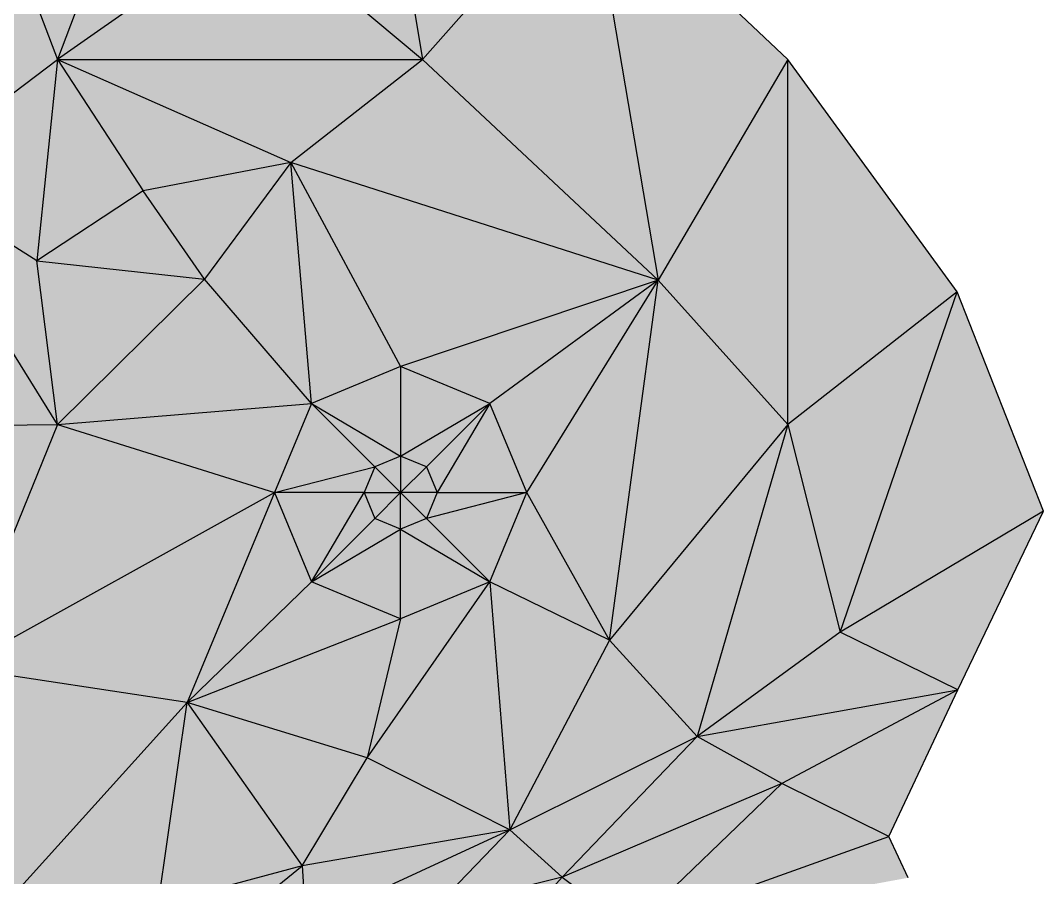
# Model space of a CAD drawing. Header units: inches. Extents: x 0 to 613718, y 0 to 269741.
# Drawn here: x 613151 to 613711, y 267725 to 268195 of the extents above; entities that cross this region are included whole.
import ezdxf

# ---------------------------------------------------------------- set-up
doc = ezdxf.new("R2010")
doc.units = ezdxf.units.IN
doc.header["$MEASUREMENT"] = 0

msp = doc.modelspace()

# ---------------------------------------------------------------- hatches: boundary and pattern name
for points in [[(613242.12, 268361.12), (613113.02, 268325.59), (613171.08, 268173.34), (613242.12, 268361.12)], [(613242.12, 268361.12), (613113.02, 268325.59), (613171.08, 268173.34), (613242.12, 268361.12)], [(613279.97, 268249.71), (613242.12, 268361.12), (613171.08, 268173.34), (613279.97, 268249.71)], [(613279.97, 268249.71), (613242.12, 268361.12), (613171.08, 268173.34), (613279.97, 268249.71)], [(613371.08, 268173.34), (613339.88, 268361.12), (613279.97, 268249.71), (613371.08, 268173.34)], [(613371.08, 268173.34), (613339.88, 268361.12), (613279.97, 268249.71), (613371.08, 268173.34)], [(613462.09, 268276.27), (613339.88, 268361.12), (613371.08, 268173.34), (613462.09, 268276.27)], [(613462.09, 268276.27), (613339.88, 268361.12), (613371.08, 268173.34), (613462.09, 268276.27)], [(613171.08, 268173.34), (613113.02, 268325.59), (613086.45, 268109.32), (613171.08, 268173.34)], [(613171.08, 268173.34), (613113.02, 268325.59), (613086.45, 268109.32), (613171.08, 268173.34)], [(613500.04, 268052.4), (613462.09, 268276.27), (613371.08, 268173.34), (613500.04, 268052.4)], [(613500.04, 268052.4), (613462.09, 268276.27), (613371.08, 268173.34), (613500.04, 268052.4)], [(613571.08, 268173.34), (613462.09, 268276.27), (613500.04, 268052.4), (613571.08, 268173.34)], [(613571.08, 268173.34), (613462.09, 268276.27), (613500.04, 268052.4), (613571.08, 268173.34)], [(613371.08, 268173.34), (613279.97, 268249.71), (613171.08, 268173.34), (613371.08, 268173.34)], [(613371.08, 268173.34), (613279.97, 268249.71), (613171.08, 268173.34), (613371.08, 268173.34)], [(613171.08, 268173.34), (613086.45, 268109.32), (613159.74, 268062.89), (613171.08, 268173.34)], [(613171.08, 268173.34), (613086.45, 268109.32), (613159.74, 268062.89), (613171.08, 268173.34)], [(613217.94, 268101.31), (613171.08, 268173.34), (613159.74, 268062.89), (613217.94, 268101.31)], [(613217.94, 268101.31), (613171.08, 268173.34), (613159.74, 268062.89), (613217.94, 268101.31)], [(613371.08, 268173.34), (613171.08, 268173.34), (613298.94, 268116.91), (613371.08, 268173.34)], [(613298.94, 268116.91), (613171.08, 268173.34), (613217.94, 268101.31), (613298.94, 268116.91)], [(613371.08, 268173.34), (613171.08, 268173.34), (613298.94, 268116.91), (613371.08, 268173.34)], [(613298.94, 268116.91), (613171.08, 268173.34), (613217.94, 268101.31), (613298.94, 268116.91)], [(613500.04, 268052.4), (613371.08, 268173.34), (613298.94, 268116.91), (613500.04, 268052.4)], [(613500.04, 268052.4), (613371.08, 268173.34), (613298.94, 268116.91), (613500.04, 268052.4)], [(613571.08, 268173.34), (613500.04, 268052.4), (613571.08, 267973.34), (613571.08, 268173.34)], [(613571.08, 268173.34), (613500.04, 268052.4), (613571.08, 267973.34), (613571.08, 268173.34)], [(613663.9, 268046.07), (613571.08, 268173.34), (613571.08, 267973.34), (613663.9, 268046.07)], [(613663.9, 268046.07), (613571.08, 268173.34), (613571.08, 267973.34), (613663.9, 268046.07)], [(613298.94, 268116.91), (613217.94, 268101.31), (613251.57, 268052.92), (613298.94, 268116.91)], [(613298.94, 268116.91), (613217.94, 268101.31), (613251.57, 268052.92), (613298.94, 268116.91)], [(613310.12, 267984.88), (613298.94, 268116.91), (613251.57, 268052.92), (613310.12, 267984.88)], [(613310.12, 267984.88), (613298.94, 268116.91), (613251.57, 268052.92), (613310.12, 267984.88)], [(613500.04, 268052.4), (613298.94, 268116.91), (613359, 268005.13), (613500.04, 268052.4)], [(613359, 268005.13), (613298.94, 268116.91), (613310.12, 267984.88), (613359, 268005.13)], [(613500.04, 268052.4), (613298.94, 268116.91), (613359, 268005.13), (613500.04, 268052.4)], [(613359, 268005.13), (613298.94, 268116.91), (613310.12, 267984.88), (613359, 268005.13)], [(613171.08, 267973.34), (613086.45, 268109.32), (613055.13, 267972), (613171.08, 267973.34)], [(613171.08, 267973.34), (613086.45, 268109.32), (613055.13, 267972), (613171.08, 267973.34)], [(613171.08, 267973.34), (613159.74, 268062.89), (613086.45, 268109.32), (613171.08, 267973.34)], [(613171.08, 267973.34), (613159.74, 268062.89), (613086.45, 268109.32), (613171.08, 267973.34)], [(613251.57, 268052.92), (613217.94, 268101.31), (613159.74, 268062.89), (613251.57, 268052.92)], [(613251.57, 268052.92), (613217.94, 268101.31), (613159.74, 268062.89), (613251.57, 268052.92)], [(613251.57, 268052.92), (613159.74, 268062.89), (613171.08, 267973.34), (613251.57, 268052.92)], [(613251.57, 268052.92), (613159.74, 268062.89), (613171.08, 267973.34), (613251.57, 268052.92)], [(613310.12, 267984.88), (613251.57, 268052.92), (613171.08, 267973.34), (613310.12, 267984.88)], [(613310.12, 267984.88), (613251.57, 268052.92), (613171.08, 267973.34), (613310.12, 267984.88)], [(613500.04, 268052.4), (613359, 268005.13), (613407.88, 267984.88), (613500.04, 268052.4)], [(613500.04, 268052.4), (613359, 268005.13), (613407.88, 267984.88), (613500.04, 268052.4)], [(613500.04, 268052.4), (613407.88, 267984.88), (613428.13, 267936), (613500.04, 268052.4)], [(613500.04, 268052.4), (613407.88, 267984.88), (613428.13, 267936), (613500.04, 268052.4)], [(613500.04, 268052.4), (613428.13, 267936), (613473.48, 267855.1), (613500.04, 268052.4)], [(613500.04, 268052.4), (613428.13, 267936), (613473.48, 267855.1), (613500.04, 268052.4)], [(613571.08, 267973.34), (613500.04, 268052.4), (613473.48, 267855.1), (613571.08, 267973.34)], [(613571.08, 267973.34), (613500.04, 268052.4), (613473.48, 267855.1), (613571.08, 267973.34)], [(613663.9, 268046.07), (613571.08, 267973.34), (613599.81, 267859.6), (613663.9, 268046.07)], [(613663.9, 268046.07), (613571.08, 267973.34), (613599.81, 267859.6), (613663.9, 268046.07)], [(613711.2, 267925.84), (613663.9, 268046.07), (613599.81, 267859.6), (613711.2, 267925.84)], [(613711.2, 267925.84), (613663.9, 268046.07), (613599.81, 267859.6), (613711.2, 267925.84)], [(613359, 268005.13), (613310.12, 267984.88), (613359, 267956), (613359, 268005.13)], [(613359, 268005.13), (613310.12, 267984.88), (613359, 267956), (613359, 268005.13)], [(613407.88, 267984.88), (613359, 268005.13), (613359, 267956), (613407.88, 267984.88)], [(613407.88, 267984.88), (613359, 268005.13), (613359, 267956), (613407.88, 267984.88)], [(613310.12, 267984.88), (613171.08, 267973.34), (613289.87, 267936), (613310.12, 267984.88)], [(613310.12, 267984.88), (613171.08, 267973.34), (613289.87, 267936), (613310.12, 267984.88)], [(613344.86, 267950.14), (613310.12, 267984.88), (613289.87, 267936), (613344.86, 267950.14)], [(613344.86, 267950.14), (613310.12, 267984.88), (613289.87, 267936), (613344.86, 267950.14)], [(613359, 267956), (613310.12, 267984.88), (613344.86, 267950.14), (613359, 267956)], [(613359, 267956), (613310.12, 267984.88), (613344.86, 267950.14), (613359, 267956)], [(613407.88, 267984.88), (613359, 267956), (613373.14, 267950.14), (613407.88, 267984.88)], [(613407.88, 267984.88), (613359, 267956), (613373.14, 267950.14), (613407.88, 267984.88)], [(613407.88, 267984.88), (613373.14, 267950.14), (613379, 267936), (613407.88, 267984.88)], [(613407.88, 267984.88), (613373.14, 267950.14), (613379, 267936), (613407.88, 267984.88)], [(613428.13, 267936), (613407.88, 267984.88), (613379, 267936), (613428.13, 267936)], [(613428.13, 267936), (613407.88, 267984.88), (613379, 267936), (613428.13, 267936)], [(613171.08, 267973.34), (613055.13, 267972), (613116.81, 267839.92), (613171.08, 267973.34)], [(613171.08, 267973.34), (613055.13, 267972), (613116.81, 267839.92), (613171.08, 267973.34)], [(613289.87, 267936), (613171.08, 267973.34), (613116.81, 267839.92), (613289.87, 267936)], [(613289.87, 267936), (613171.08, 267973.34), (613116.81, 267839.92), (613289.87, 267936)], [(613571.08, 267973.34), (613473.48, 267855.1), (613521.54, 267802.4), (613571.08, 267973.34)], [(613571.08, 267973.34), (613473.48, 267855.1), (613521.54, 267802.4), (613571.08, 267973.34)], [(613599.81, 267859.6), (613571.08, 267973.34), (613521.54, 267802.4), (613599.81, 267859.6)], [(613599.81, 267859.6), (613571.08, 267973.34), (613521.54, 267802.4), (613599.81, 267859.6)], [(613359, 267956), (613344.86, 267950.14), (613359, 267936), (613359, 267956)], [(613359, 267956), (613344.86, 267950.14), (613359, 267936), (613359, 267956)], [(613373.14, 267950.14), (613359, 267956), (613359, 267936), (613373.14, 267950.14)], [(613373.14, 267950.14), (613359, 267956), (613359, 267936), (613373.14, 267950.14)], [(613344.86, 267950.14), (613289.87, 267936), (613339, 267936), (613344.86, 267950.14)], [(613344.86, 267950.14), (613289.87, 267936), (613339, 267936), (613344.86, 267950.14)], [(613359, 267936), (613344.86, 267950.14), (613339, 267936), (613359, 267936)], [(613359, 267936), (613344.86, 267950.14), (613339, 267936), (613359, 267936)], [(613379, 267936), (613373.14, 267950.14), (613359, 267936), (613379, 267936)], [(613379, 267936), (613373.14, 267950.14), (613359, 267936), (613379, 267936)], [(613289.87, 267936), (613116.81, 267839.92), (613242.02, 267820.95), (613289.87, 267936)], [(613289.87, 267936), (613116.81, 267839.92), (613242.02, 267820.95), (613289.87, 267936)], [(613310.12, 267887.12), (613289.87, 267936), (613242.02, 267820.95), (613310.12, 267887.12)], [(613310.12, 267887.12), (613289.87, 267936), (613242.02, 267820.95), (613310.12, 267887.12)], [(613339, 267936), (613289.87, 267936), (613310.12, 267887.12), (613339, 267936)], [(613339, 267936), (613289.87, 267936), (613310.12, 267887.12), (613339, 267936)], [(613344.86, 267921.86), (613339, 267936), (613310.12, 267887.12), (613344.86, 267921.86)], [(613344.86, 267921.86), (613339, 267936), (613310.12, 267887.12), (613344.86, 267921.86)], [(613359, 267936), (613339, 267936), (613344.86, 267921.86), (613359, 267936)], [(613359, 267936), (613339, 267936), (613344.86, 267921.86), (613359, 267936)], [(613359, 267936), (613344.86, 267921.86), (613359, 267916), (613359, 267936)], [(613359, 267936), (613344.86, 267921.86), (613359, 267916), (613359, 267936)], [(613373.14, 267921.86), (613359, 267936), (613359, 267916), (613373.14, 267921.86)], [(613379, 267936), (613359, 267936), (613373.14, 267921.86), (613379, 267936)], [(613373.14, 267921.86), (613359, 267936), (613359, 267916), (613373.14, 267921.86)], [(613379, 267936), (613359, 267936), (613373.14, 267921.86), (613379, 267936)], [(613428.13, 267936), (613373.14, 267921.86), (613407.88, 267887.12), (613428.13, 267936)], [(613428.13, 267936), (613379, 267936), (613373.14, 267921.86), (613428.13, 267936)], [(613428.13, 267936), (613373.14, 267921.86), (613407.88, 267887.12), (613428.13, 267936)], [(613428.13, 267936), (613379, 267936), (613373.14, 267921.86), (613428.13, 267936)], [(613473.48, 267855.1), (613428.13, 267936), (613407.88, 267887.12), (613473.48, 267855.1)], [(613473.48, 267855.1), (613428.13, 267936), (613407.88, 267887.12), (613473.48, 267855.1)], [(613711.2, 267925.84), (613599.81, 267859.6), (613664.2, 267827.96), (613711.2, 267925.84)], [(613711.2, 267925.84), (613599.81, 267859.6), (613664.2, 267827.96), (613711.2, 267925.84)], [(613359, 267916), (613344.86, 267921.86), (613310.12, 267887.12), (613359, 267916)], [(613359, 267916), (613344.86, 267921.86), (613310.12, 267887.12), (613359, 267916)], [(613407.88, 267887.12), (613373.14, 267921.86), (613359, 267916), (613407.88, 267887.12)], [(613407.88, 267887.12), (613373.14, 267921.86), (613359, 267916), (613407.88, 267887.12)], [(613359, 267916), (613310.12, 267887.12), (613359, 267866.87), (613359, 267916)], [(613359, 267916), (613310.12, 267887.12), (613359, 267866.87), (613359, 267916)], [(613407.88, 267887.12), (613359, 267916), (613359, 267866.87), (613407.88, 267887.12)], [(613407.88, 267887.12), (613359, 267916), (613359, 267866.87), (613407.88, 267887.12)], [(613359, 267866.87), (613310.12, 267887.12), (613242.02, 267820.95), (613359, 267866.87)], [(613359, 267866.87), (613310.12, 267887.12), (613242.02, 267820.95), (613359, 267866.87)], [(613407.88, 267887.12), (613359, 267866.87), (613340.68, 267790.59), (613407.88, 267887.12)], [(613418.91, 267751.3), (613407.88, 267887.12), (613340.68, 267790.59), (613418.91, 267751.3)], [(613407.88, 267887.12), (613359, 267866.87), (613340.68, 267790.59), (613407.88, 267887.12)], [(613418.91, 267751.3), (613407.88, 267887.12), (613340.68, 267790.59), (613418.91, 267751.3)], [(613473.48, 267855.1), (613407.88, 267887.12), (613418.91, 267751.3), (613473.48, 267855.1)], [(613473.48, 267855.1), (613407.88, 267887.12), (613418.91, 267751.3), (613473.48, 267855.1)], [(613359, 267866.87), (613242.02, 267820.95), (613340.68, 267790.59), (613359, 267866.87)], [(613359, 267866.87), (613242.02, 267820.95), (613340.68, 267790.59), (613359, 267866.87)], [(613664.2, 267827.96), (613599.81, 267859.6), (613521.54, 267802.4), (613664.2, 267827.96)], [(613664.2, 267827.96), (613599.81, 267859.6), (613521.54, 267802.4), (613664.2, 267827.96)], [(613521.54, 267802.4), (613473.48, 267855.1), (613418.91, 267751.3), (613521.54, 267802.4)], [(613521.54, 267802.4), (613473.48, 267855.1), (613418.91, 267751.3), (613521.54, 267802.4)], [(613242.02, 267820.95), (613116.81, 267839.92), (613113.69, 267678.84), (613242.02, 267820.95)], [(613242.02, 267820.95), (613116.81, 267839.92), (613113.69, 267678.84), (613242.02, 267820.95)], [(613664.2, 267827.96), (613521.54, 267802.4), (613567.91, 267776.66), (613664.2, 267827.96)], [(613664.2, 267827.96), (613521.54, 267802.4), (613567.91, 267776.66), (613664.2, 267827.96)], [(613664.2, 267827.96), (613567.91, 267776.66), (613626.41, 267747.66), (613664.2, 267827.96)], [(613664.2, 267827.96), (613567.91, 267776.66), (613626.41, 267747.66), (613664.2, 267827.96)], [(613242.02, 267820.95), (613113.69, 267678.84), (613226.27, 267710.3), (613242.02, 267820.95)], [(613242.02, 267820.95), (613113.69, 267678.84), (613226.27, 267710.3), (613242.02, 267820.95)], [(613305.04, 267731.53), (613242.02, 267820.95), (613226.27, 267710.3), (613305.04, 267731.53)], [(613305.04, 267731.53), (613242.02, 267820.95), (613226.27, 267710.3), (613305.04, 267731.53)], [(613340.68, 267790.59), (613242.02, 267820.95), (613305.04, 267731.53), (613340.68, 267790.59)], [(613340.68, 267790.59), (613242.02, 267820.95), (613305.04, 267731.53), (613340.68, 267790.59)], [(613521.54, 267802.4), (613418.91, 267751.3), (613447.54, 267725.22), (613521.54, 267802.4)], [(613521.54, 267802.4), (613418.91, 267751.3), (613447.54, 267725.22), (613521.54, 267802.4)], [(613567.91, 267776.66), (613521.54, 267802.4), (613447.54, 267725.22), (613567.91, 267776.66)], [(613567.91, 267776.66), (613521.54, 267802.4), (613447.54, 267725.22), (613567.91, 267776.66)], [(613418.91, 267751.3), (613340.68, 267790.59), (613305.04, 267731.53), (613418.91, 267751.3)], [(613418.91, 267751.3), (613340.68, 267790.59), (613305.04, 267731.53), (613418.91, 267751.3)], [(613567.91, 267776.66), (613447.54, 267725.22), (613485.08, 267697.06), (613567.91, 267776.66)], [(613567.91, 267776.66), (613447.54, 267725.22), (613485.08, 267697.06), (613567.91, 267776.66)], [(613626.41, 267747.66), (613567.91, 267776.66), (613485.08, 267697.06), (613626.41, 267747.66)], [(613626.41, 267747.66), (613567.91, 267776.66), (613485.08, 267697.06), (613626.41, 267747.66)], [(613418.91, 267751.3), (613305.04, 267731.53), (613307.05, 267699.52), (613418.91, 267751.3)], [(613418.91, 267751.3), (613305.04, 267731.53), (613307.05, 267699.52), (613418.91, 267751.3)], [(613418.91, 267751.3), (613307.05, 267699.52), (613376.9, 267707.53), (613418.91, 267751.3)], [(613418.91, 267751.3), (613307.05, 267699.52), (613376.9, 267707.53), (613418.91, 267751.3)], [(613447.54, 267725.22), (613418.91, 267751.3), (613376.9, 267707.53), (613447.54, 267725.22)], [(613447.54, 267725.22), (613418.91, 267751.3), (613376.9, 267707.53), (613447.54, 267725.22)], [(613636.96, 267724.95), (613626.41, 267747.66), (613485.08, 267697.06), (613636.96, 267724.95)], [(613636.96, 267724.95), (613626.41, 267747.66), (613485.08, 267697.06), (613636.96, 267724.95)], [(613305.04, 267731.53), (613226.27, 267710.3), (613238.52, 267677.25), (613305.04, 267731.53)], [(613305.04, 267731.53), (613226.27, 267710.3), (613238.52, 267677.25), (613305.04, 267731.53)], [(613307.05, 267699.52), (613305.04, 267731.53), (613238.52, 267677.25), (613307.05, 267699.52)], [(613307.05, 267699.52), (613305.04, 267731.53), (613238.52, 267677.25), (613307.05, 267699.52)], [(613447.54, 267725.22), (613376.9, 267707.53), (613391.01, 267662.46), (613447.54, 267725.22)], [(613447.54, 267725.22), (613376.9, 267707.53), (613391.01, 267662.46), (613447.54, 267725.22)], [(613485.08, 267697.06), (613447.54, 267725.22), (613391.01, 267662.46), (613485.08, 267697.06)], [(613485.08, 267697.06), (613447.54, 267725.22), (613391.01, 267662.46), (613485.08, 267697.06)]]:
    msp.add_hatch(color=256).paths.add_polyline_path(points, flags=0)

# ---------------------------------------------------------------- linework, layer by layer
for points in [[(613242.12, 268361.12, 249.5), (613171.08, 268173.34, 248.24)], [(613242.12, 268361.12, 249.5), (613171.08, 268173.34, 248.24)], [(613339.88, 268361.12, 249.9), (613371.08, 268173.34, 249.18)], [(613339.88, 268361.12, 249.9), (613371.08, 268173.34, 249.18)], [(613113.02, 268325.59, 248.77), (613171.08, 268173.34, 248.24)], [(613113.02, 268325.59, 248.77), (613171.08, 268173.34, 248.24)], [(613371.08, 268173.34, 249.18), (613462.09, 268276.27, 250.05)], [(613371.08, 268173.34, 249.18), (613462.09, 268276.27, 250.05)], [(613571.08, 268173.34, 249.98), (613462.09, 268276.27, 250.05)], [(613462.09, 268276.27, 250.05), (613500.04, 268052.4, 248.91)], [(613571.08, 268173.34, 249.98), (613462.09, 268276.27, 250.05)], [(613462.09, 268276.27, 250.05), (613500.04, 268052.4, 248.91)], [(613279.97, 268249.71, 249.19), (613171.08, 268173.34, 248.24)], [(613279.97, 268249.71, 249.19), (613171.08, 268173.34, 248.24)], [(613279.97, 268249.71, 249.19), (613371.08, 268173.34, 249.18)], [(613279.97, 268249.71, 249.19), (613371.08, 268173.34, 249.18)], [(613086.45, 268109.32, 247.5), (613171.08, 268173.34, 248.24)], [(613086.45, 268109.32, 247.5), (613171.08, 268173.34, 248.24)], [(613171.08, 268173.34, 248.24), (613159.74, 268062.89, 247.51)], [(613171.08, 268173.34, 248.24), (613159.74, 268062.89, 247.51)], [(613171.08, 268173.34, 248.24), (613371.08, 268173.34, 249.18)], [(613171.08, 268173.34, 248.24), (613298.94, 268116.91, 248.5)], [(613171.08, 268173.34, 248.24), (613217.94, 268101.31, 247.99)], [(613171.08, 268173.34, 248.24), (613371.08, 268173.34, 249.18)], [(613171.08, 268173.34, 248.24), (613298.94, 268116.91, 248.5)], [(613171.08, 268173.34, 248.24), (613217.94, 268101.31, 247.99)], [(613298.94, 268116.91, 248.5), (613371.08, 268173.34, 249.18)], [(613298.94, 268116.91, 248.5), (613371.08, 268173.34, 249.18)], [(613371.08, 268173.34, 249.18), (613500.04, 268052.4, 248.91)], [(613371.08, 268173.34, 249.18), (613500.04, 268052.4, 248.91)], [(613571.08, 268173.34, 249.98), (613500.04, 268052.4, 248.91)], [(613571.08, 268173.34, 249.98), (613500.04, 268052.4, 248.91)], [(613571.08, 267973.34, 248.54), (613571.08, 268173.34, 249.98)], [(613663.9, 268046.07, 249.48), (613571.08, 268173.34, 249.98)], [(613571.08, 267973.34, 248.54), (613571.08, 268173.34, 249.98)], [(613663.9, 268046.07, 249.48), (613571.08, 268173.34, 249.98)], [(613298.94, 268116.91, 248.5), (613217.94, 268101.31, 247.99)], [(613298.94, 268116.91, 248.5), (613217.94, 268101.31, 247.99)], [(613298.94, 268116.91, 248.5), (613251.57, 268052.92, 247.79)], [(613298.94, 268116.91, 248.5), (613251.57, 268052.92, 247.79)], [(613310.12, 267984.88, 247.53), (613298.94, 268116.91, 248.5)], [(613298.94, 268116.91, 248.5), (613359, 268005.13, 247.88)], [(613500.04, 268052.4, 248.91), (613298.94, 268116.91, 248.5)], [(613310.12, 267984.88, 247.53), (613298.94, 268116.91, 248.5)], [(613298.94, 268116.91, 248.5), (613359, 268005.13, 247.88)], [(613500.04, 268052.4, 248.91), (613298.94, 268116.91, 248.5)], [(613171.08, 267973.34, 247.04), (613086.45, 268109.32, 247.5)], [(613159.74, 268062.89, 247.51), (613086.45, 268109.32, 247.5)], [(613171.08, 267973.34, 247.04), (613086.45, 268109.32, 247.5)], [(613159.74, 268062.89, 247.51), (613086.45, 268109.32, 247.5)], [(613217.94, 268101.31, 247.99), (613159.74, 268062.89, 247.51)], [(613217.94, 268101.31, 247.99), (613159.74, 268062.89, 247.51)], [(613251.57, 268052.92, 247.79), (613217.94, 268101.31, 247.99)], [(613251.57, 268052.92, 247.79), (613217.94, 268101.31, 247.99)], [(613159.74, 268062.89, 247.51), (613251.57, 268052.92, 247.79)], [(613171.08, 267973.34, 247.04), (613159.74, 268062.89, 247.51)], [(613159.74, 268062.89, 247.51), (613251.57, 268052.92, 247.79)], [(613171.08, 267973.34, 247.04), (613159.74, 268062.89, 247.51)], [(613251.57, 268052.92, 247.79), (613171.08, 267973.34, 247.04)], [(613251.57, 268052.92, 247.79), (613171.08, 267973.34, 247.04)], [(613310.12, 267984.88, 247.53), (613251.57, 268052.92, 247.79)], [(613310.12, 267984.88, 247.53), (613251.57, 268052.92, 247.79)], [(613500.04, 268052.4, 248.91), (613359, 268005.13, 247.88)], [(613500.04, 268052.4, 248.91), (613359, 268005.13, 247.88)], [(613500.04, 268052.4, 248.91), (613407.88, 267984.88, 247.95)], [(613500.04, 268052.4, 248.91), (613407.88, 267984.88, 247.95)], [(613428.13, 267936, 247.69), (613500.04, 268052.4, 248.91)], [(613428.13, 267936, 247.69), (613500.04, 268052.4, 248.91)], [(613473.48, 267855.1, 247.3), (613500.04, 268052.4, 248.91)], [(613473.48, 267855.1, 247.3), (613500.04, 268052.4, 248.91)], [(613500.04, 268052.4, 248.91), (613571.08, 267973.34, 248.54)], [(613500.04, 268052.4, 248.91), (613571.08, 267973.34, 248.54)], [(613663.9, 268046.07, 249.48), (613571.08, 267973.34, 248.54)], [(613663.9, 268046.07, 249.48), (613571.08, 267973.34, 248.54)], [(613599.81, 267859.6, 247.7), (613663.9, 268046.07, 249.48)], [(613599.81, 267859.6, 247.7), (613663.9, 268046.07, 249.48)], [(613711.2, 267925.84, 248.45), (613663.9, 268046.07, 249.48)], [(613711.2, 267925.84, 248.45), (613663.9, 268046.07, 249.48)], [(613359, 268005.13, 247.88), (613310.12, 267984.88, 247.53)], [(613359, 268005.13, 247.88), (613310.12, 267984.88, 247.53)], [(613407.88, 267984.88, 247.95), (613359, 268005.13, 247.88)], [(613359, 268005.13, 247.88), (613359, 267956, 247.43)], [(613407.88, 267984.88, 247.95), (613359, 268005.13, 247.88)], [(613359, 268005.13, 247.88), (613359, 267956, 247.43)], [(613171.08, 267973.34, 247.04), (613310.12, 267984.88, 247.53)], [(613171.08, 267973.34, 247.04), (613310.12, 267984.88, 247.53)], [(613310.12, 267984.88, 247.53), (613289.87, 267936, 247.17)], [(613310.12, 267984.88, 247.53), (613289.87, 267936, 247.17)], [(613310.12, 267984.88, 247.53), (613359, 267956, 247.43)], [(613344.86, 267950.14, 247.33), (613310.12, 267984.88, 247.53)], [(613310.12, 267984.88, 247.53), (613359, 267956, 247.43)], [(613344.86, 267950.14, 247.33), (613310.12, 267984.88, 247.53)], [(613359, 267956, 247.43), (613407.88, 267984.88, 247.95)], [(613359, 267956, 247.43), (613407.88, 267984.88, 247.95)], [(613407.88, 267984.88, 247.95), (613373.14, 267950.14, 247.44)], [(613407.88, 267984.88, 247.95), (613373.14, 267950.14, 247.44)], [(613407.88, 267984.88, 247.95), (613379, 267936, 247.38)], [(613407.88, 267984.88, 247.95), (613379, 267936, 247.38)], [(613428.13, 267936, 247.69), (613407.88, 267984.88, 247.95)], [(613428.13, 267936, 247.69), (613407.88, 267984.88, 247.95)], [(613055.13, 267972, 246.76), (613171.08, 267973.34, 247.04)], [(613055.13, 267972, 246.76), (613171.08, 267973.34, 247.04)], [(613171.08, 267973.34, 247.04), (613116.81, 267839.92, 246.37)], [(613171.08, 267973.34, 247.04), (613116.81, 267839.92, 246.37)], [(613171.08, 267973.34, 247.04), (613289.87, 267936, 247.17)], [(613171.08, 267973.34, 247.04), (613289.87, 267936, 247.17)], [(613571.08, 267973.34, 248.54), (613473.48, 267855.1, 247.3)], [(613571.08, 267973.34, 248.54), (613473.48, 267855.1, 247.3)], [(613571.08, 267973.34, 248.54), (613521.54, 267802.4, 247.06)], [(613571.08, 267973.34, 248.54), (613521.54, 267802.4, 247.06)], [(613571.08, 267973.34, 248.54), (613599.81, 267859.6, 247.7)], [(613571.08, 267973.34, 248.54), (613599.81, 267859.6, 247.7)], [(613359, 267956, 247.43), (613344.86, 267950.14, 247.33)], [(613359, 267956, 247.43), (613344.86, 267950.14, 247.33)], [(613373.14, 267950.14, 247.44), (613359, 267956, 247.43)], [(613359, 267956, 247.43), (613359, 267936, 247.04)], [(613373.14, 267950.14, 247.44), (613359, 267956, 247.43)], [(613359, 267956, 247.43), (613359, 267936, 247.04)], [(613289.87, 267936, 247.17), (613344.86, 267950.14, 247.33)], [(613289.87, 267936, 247.17), (613344.86, 267950.14, 247.33)], [(613344.86, 267950.14, 247.33), (613339, 267936, 247.21)], [(613344.86, 267950.14, 247.33), (613339, 267936, 247.21)], [(613344.86, 267950.14, 247.33), (613359, 267936, 247.04)], [(613344.86, 267950.14, 247.33), (613359, 267936, 247.04)], [(613373.14, 267950.14, 247.44), (613359, 267936, 247.04)], [(613373.14, 267950.14, 247.44), (613359, 267936, 247.04)], [(613373.14, 267950.14, 247.44), (613379, 267936, 247.38)], [(613373.14, 267950.14, 247.44), (613379, 267936, 247.38)], [(613116.81, 267839.92, 246.37), (613289.87, 267936, 247.17)], [(613116.81, 267839.92, 246.37), (613289.87, 267936, 247.17)], [(613289.87, 267936, 247.17), (613242.02, 267820.95, 246.54)], [(613289.87, 267936, 247.17), (613242.02, 267820.95, 246.54)], [(613339, 267936, 247.21), (613289.87, 267936, 247.17)], [(613289.87, 267936, 247.17), (613310.12, 267887.12, 246.97)], [(613339, 267936, 247.21), (613289.87, 267936, 247.17)], [(613289.87, 267936, 247.17), (613310.12, 267887.12, 246.97)], [(613310.12, 267887.12, 246.97), (613339, 267936, 247.21)], [(613310.12, 267887.12, 246.97), (613339, 267936, 247.21)], [(613339, 267936, 247.21), (613359, 267936, 247.04)], [(613339, 267936, 247.21), (613344.86, 267921.86, 247.15)], [(613339, 267936, 247.21), (613359, 267936, 247.04)], [(613339, 267936, 247.21), (613344.86, 267921.86, 247.15)], [(613359, 267936, 247.04), (613344.86, 267921.86, 247.15)], [(613359, 267936, 247.04), (613344.86, 267921.86, 247.15)], [(613359, 267916, 247.17), (613359, 267936, 247.04)], [(613373.14, 267921.86, 247.27), (613359, 267936, 247.04)], [(613379, 267936, 247.38), (613359, 267936, 247.04)], [(613359, 267916, 247.17), (613359, 267936, 247.04)], [(613373.14, 267921.86, 247.27), (613359, 267936, 247.04)], [(613379, 267936, 247.38), (613359, 267936, 247.04)], [(613428.13, 267936, 247.69), (613373.14, 267921.86, 247.27)], [(613379, 267936, 247.38), (613373.14, 267921.86, 247.27)], [(613428.13, 267936, 247.69), (613373.14, 267921.86, 247.27)], [(613379, 267936, 247.38), (613373.14, 267921.86, 247.27)], [(613379, 267936, 247.38), (613428.13, 267936, 247.69)], [(613379, 267936, 247.38), (613428.13, 267936, 247.69)], [(613407.88, 267887.12, 247.28), (613428.13, 267936, 247.69)], [(613407.88, 267887.12, 247.28), (613428.13, 267936, 247.69)], [(613473.48, 267855.1, 247.3), (613428.13, 267936, 247.69)], [(613473.48, 267855.1, 247.3), (613428.13, 267936, 247.69)], [(613711.2, 267925.84, 248.45), (613599.81, 267859.6, 247.7)], [(613711.2, 267925.84, 248.45), (613599.81, 267859.6, 247.7)], [(613664.2, 267827.96, 247.48), (613711.2, 267925.84, 248.45)], [(613664.2, 267827.96, 247.48), (613711.2, 267925.84, 248.45)], [(613344.86, 267921.86, 247.15), (613310.12, 267887.12, 246.97)], [(613344.86, 267921.86, 247.15), (613310.12, 267887.12, 246.97)], [(613359, 267916, 247.17), (613344.86, 267921.86, 247.15)], [(613359, 267916, 247.17), (613344.86, 267921.86, 247.15)], [(613373.14, 267921.86, 247.27), (613359, 267916, 247.17)], [(613373.14, 267921.86, 247.27), (613359, 267916, 247.17)], [(613373.14, 267921.86, 247.27), (613407.88, 267887.12, 247.28)], [(613373.14, 267921.86, 247.27), (613407.88, 267887.12, 247.28)], [(613310.12, 267887.12, 246.97), (613359, 267916, 247.17)], [(613310.12, 267887.12, 246.97), (613359, 267916, 247.17)], [(613359, 267916, 247.17), (613407.88, 267887.12, 247.28)], [(613359, 267866.87, 246.99), (613359, 267916, 247.17)], [(613359, 267916, 247.17), (613407.88, 267887.12, 247.28)], [(613359, 267866.87, 246.99), (613359, 267916, 247.17)], [(613310.12, 267887.12, 246.97), (613242.02, 267820.95, 246.54)], [(613310.12, 267887.12, 246.97), (613242.02, 267820.95, 246.54)], [(613359, 267866.87, 246.99), (613310.12, 267887.12, 246.97)], [(613359, 267866.87, 246.99), (613310.12, 267887.12, 246.97)], [(613340.68, 267790.59, 246.58), (613407.88, 267887.12, 247.28)], [(613340.68, 267790.59, 246.58), (613407.88, 267887.12, 247.28)], [(613407.88, 267887.12, 247.28), (613359, 267866.87, 246.99)], [(613407.88, 267887.12, 247.28), (613359, 267866.87, 246.99)], [(613407.88, 267887.12, 247.28), (613418.91, 267751.3, 246.44)], [(613473.48, 267855.1, 247.3), (613407.88, 267887.12, 247.28)], [(613407.88, 267887.12, 247.28), (613418.91, 267751.3, 246.44)], [(613473.48, 267855.1, 247.3), (613407.88, 267887.12, 247.28)], [(613242.02, 267820.95, 246.54), (613359, 267866.87, 246.99)], [(613242.02, 267820.95, 246.54), (613359, 267866.87, 246.99)], [(613359, 267866.87, 246.99), (613340.68, 267790.59, 246.58)], [(613359, 267866.87, 246.99), (613340.68, 267790.59, 246.58)], [(613599.81, 267859.6, 247.7), (613521.54, 267802.4, 247.06)], [(613599.81, 267859.6, 247.7), (613521.54, 267802.4, 247.06)], [(613664.2, 267827.96, 247.48), (613599.81, 267859.6, 247.7)], [(613664.2, 267827.96, 247.48), (613599.81, 267859.6, 247.7)], [(613473.48, 267855.1, 247.3), (613418.91, 267751.3, 246.44)], [(613473.48, 267855.1, 247.3), (613418.91, 267751.3, 246.44)], [(613521.54, 267802.4, 247.06), (613473.48, 267855.1, 247.3)], [(613521.54, 267802.4, 247.06), (613473.48, 267855.1, 247.3)], [(613242.02, 267820.95, 246.54), (613116.81, 267839.92, 246.37)], [(613242.02, 267820.95, 246.54), (613116.81, 267839.92, 246.37)], [(613521.54, 267802.4, 247.06), (613664.2, 267827.96, 247.48)], [(613521.54, 267802.4, 247.06), (613664.2, 267827.96, 247.48)], [(613664.2, 267827.96, 247.48), (613567.91, 267776.66, 246.93)], [(613664.2, 267827.96, 247.48), (613567.91, 267776.66, 246.93)], [(613626.41, 267747.66, 246.81), (613664.2, 267827.96, 247.48)], [(613626.41, 267747.66, 246.81), (613664.2, 267827.96, 247.48)], [(613113.69, 267678.84, 245.93), (613242.02, 267820.95, 246.54)], [(613113.69, 267678.84, 245.93), (613242.02, 267820.95, 246.54)], [(613226.27, 267710.3, 246.09), (613242.02, 267820.95, 246.54)], [(613226.27, 267710.3, 246.09), (613242.02, 267820.95, 246.54)], [(613242.02, 267820.95, 246.54), (613305.04, 267731.53, 246.22)], [(613340.68, 267790.59, 246.58), (613242.02, 267820.95, 246.54)], [(613242.02, 267820.95, 246.54), (613305.04, 267731.53, 246.22)], [(613340.68, 267790.59, 246.58), (613242.02, 267820.95, 246.54)], [(613418.91, 267751.3, 246.44), (613521.54, 267802.4, 247.06)], [(613418.91, 267751.3, 246.44), (613521.54, 267802.4, 247.06)], [(613521.54, 267802.4, 247.06), (613447.54, 267725.22, 246.26)], [(613521.54, 267802.4, 247.06), (613447.54, 267725.22, 246.26)], [(613567.91, 267776.66, 246.93), (613521.54, 267802.4, 247.06)], [(613567.91, 267776.66, 246.93), (613521.54, 267802.4, 247.06)], [(613305.04, 267731.53, 246.22), (613340.68, 267790.59, 246.58)], [(613305.04, 267731.53, 246.22), (613340.68, 267790.59, 246.58)], [(613418.91, 267751.3, 246.44), (613340.68, 267790.59, 246.58)], [(613418.91, 267751.3, 246.44), (613340.68, 267790.59, 246.58)], [(613567.91, 267776.66, 246.93), (613447.54, 267725.22, 246.26)], [(613567.91, 267776.66, 246.93), (613447.54, 267725.22, 246.26)], [(613567.91, 267776.66, 246.93), (613485.08, 267697.06, 246)], [(613567.91, 267776.66, 246.93), (613485.08, 267697.06, 246)], [(613626.41, 267747.66, 246.81), (613567.91, 267776.66, 246.93)], [(613626.41, 267747.66, 246.81), (613567.91, 267776.66, 246.93)], [(613418.91, 267751.3, 246.44), (613305.04, 267731.53, 246.22)], [(613418.91, 267751.3, 246.44), (613305.04, 267731.53, 246.22)], [(613307.05, 267699.52, 246.11), (613418.91, 267751.3, 246.44)], [(613307.05, 267699.52, 246.11), (613418.91, 267751.3, 246.44)], [(613376.9, 267707.53, 246.16), (613418.91, 267751.3, 246.44)], [(613376.9, 267707.53, 246.16), (613418.91, 267751.3, 246.44)], [(613418.91, 267751.3, 246.44), (613447.54, 267725.22, 246.26)], [(613418.91, 267751.3, 246.44), (613447.54, 267725.22, 246.26)], [(613485.08, 267697.06, 246), (613626.41, 267747.66, 246.81)], [(613485.08, 267697.06, 246), (613626.41, 267747.66, 246.81)], [(613636.96, 267724.95, 246.02), (613626.41, 267747.66, 246.81)], [(613636.96, 267724.95, 246.02), (613626.41, 267747.66, 246.81)], [(613305.04, 267731.53, 246.22), (613226.27, 267710.3, 246.09)], [(613305.04, 267731.53, 246.22), (613226.27, 267710.3, 246.09)], [(613238.52, 267677.25, 246), (613305.04, 267731.53, 246.22)], [(613238.52, 267677.25, 246), (613305.04, 267731.53, 246.22)], [(613305.04, 267731.53, 246.22), (613307.05, 267699.52, 246.11)], [(613305.04, 267731.53, 246.22), (613307.05, 267699.52, 246.11)], [(613447.54, 267725.22, 246.26), (613376.9, 267707.53, 246.16)], [(613447.54, 267725.22, 246.26), (613376.9, 267707.53, 246.16)], [(613391.01, 267662.46, 245.92), (613447.54, 267725.22, 246.26)], [(613391.01, 267662.46, 245.92), (613447.54, 267725.22, 246.26)], [(613447.54, 267725.22, 246.26), (613485.08, 267697.06, 246)], [(613447.54, 267725.22, 246.26), (613485.08, 267697.06, 246)]]:
    msp.add_polyline3d(points)

doc.saveas('drawing.dxf')
